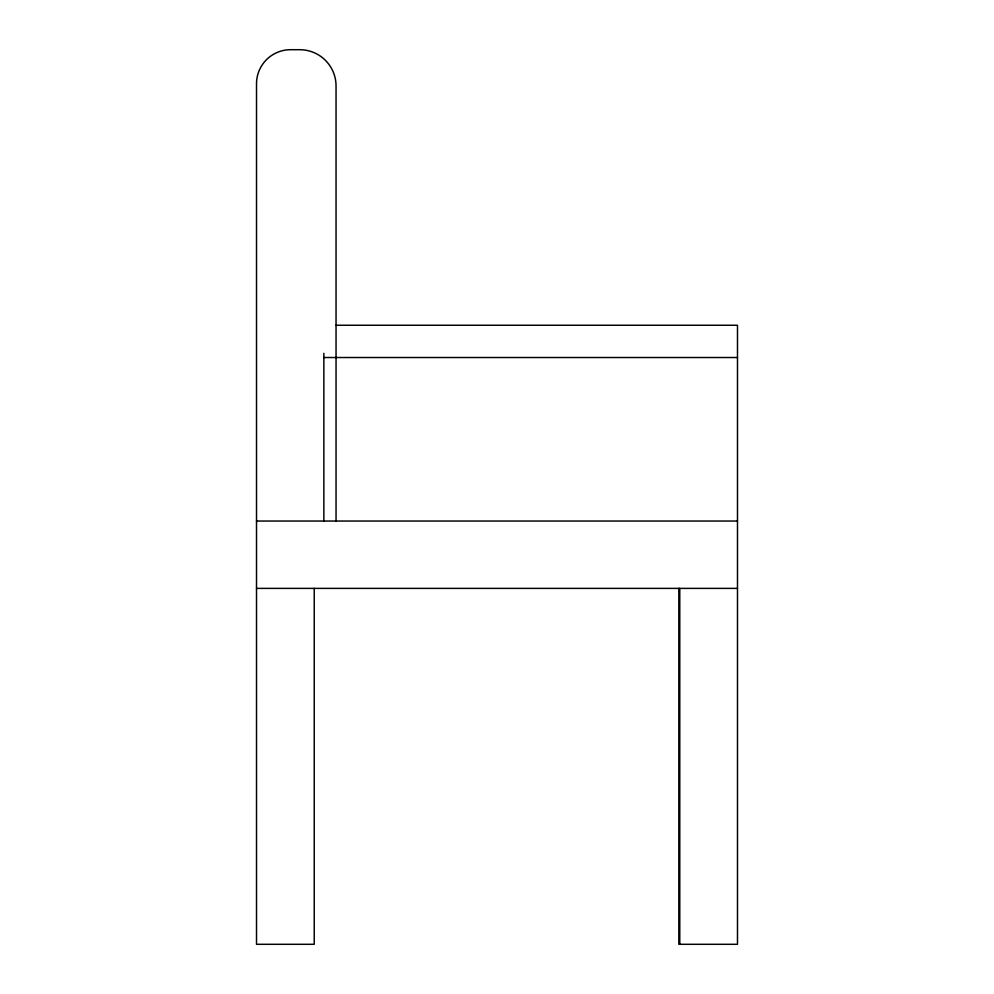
<?xml version="1.0" encoding="UTF-8"?>
<svg xmlns="http://www.w3.org/2000/svg" width="994" height="994" viewBox="0 0 994 994"><rect width="100%" height="100%" fill="white"/><g stroke="black" fill="none" stroke-linecap="round" stroke-linejoin="round"><path stroke-width="1.49" d="M336.047 325.249L737.486 325.249L737.486 944.3L678.827 944.3L678.827 588.386M323.858 357.517L737.486 357.517M256.514 521.042L737.486 521.042M256.514 588.386L737.486 588.386M679.772 588.386L679.772 944.3M336.047 521.042L336.047 86.006A36.306 36.306 0 0 0 299.741 49.7L290.583 49.7A34.069 34.069 0 0 0 256.514 83.769L256.514 944.3L314.228 944.3L314.228 588.386M323.858 353.342L323.858 521.042"/></g></svg>
